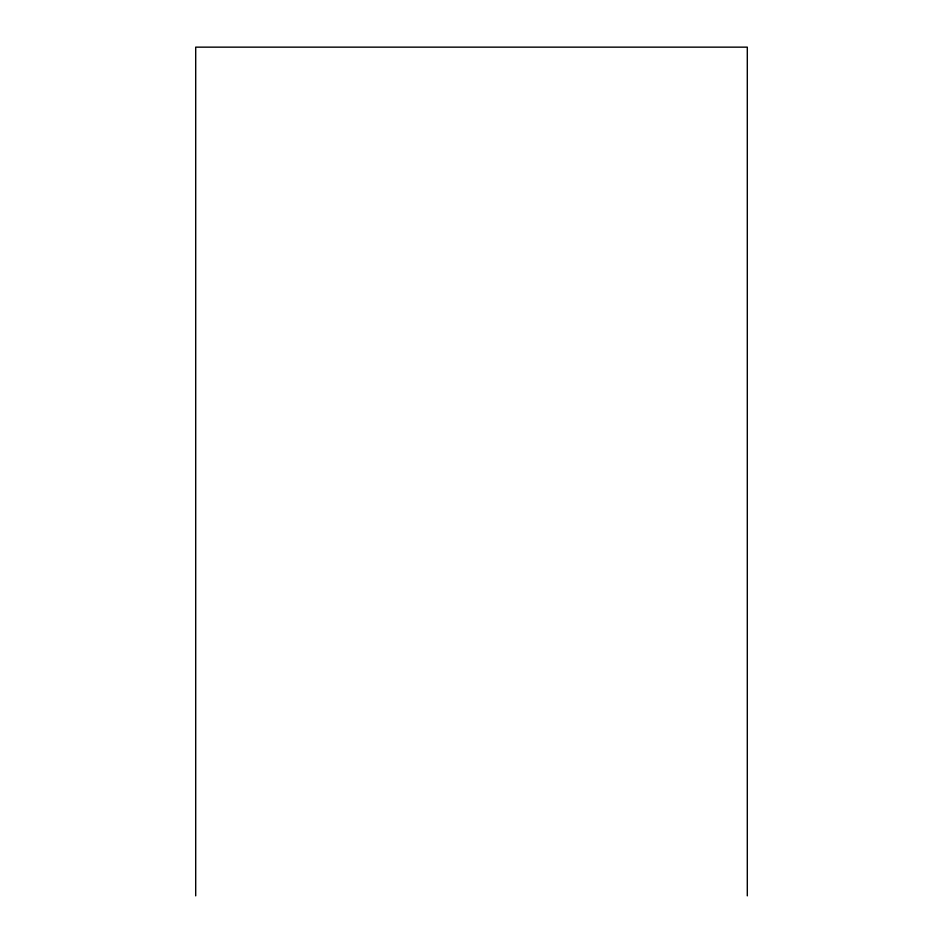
<?xml version="1.0" encoding="UTF-8"?>
<svg xmlns="http://www.w3.org/2000/svg" width="943" height="943" viewBox="0 0 943 943"><rect width="100%" height="100%" fill="white"/><g stroke="black" fill="none" stroke-linecap="round" stroke-linejoin="round"><path stroke-width="1.41" d="M747.304 895.85L747.304 47.15L195.696 47.15L195.696 895.85"/></g></svg>
